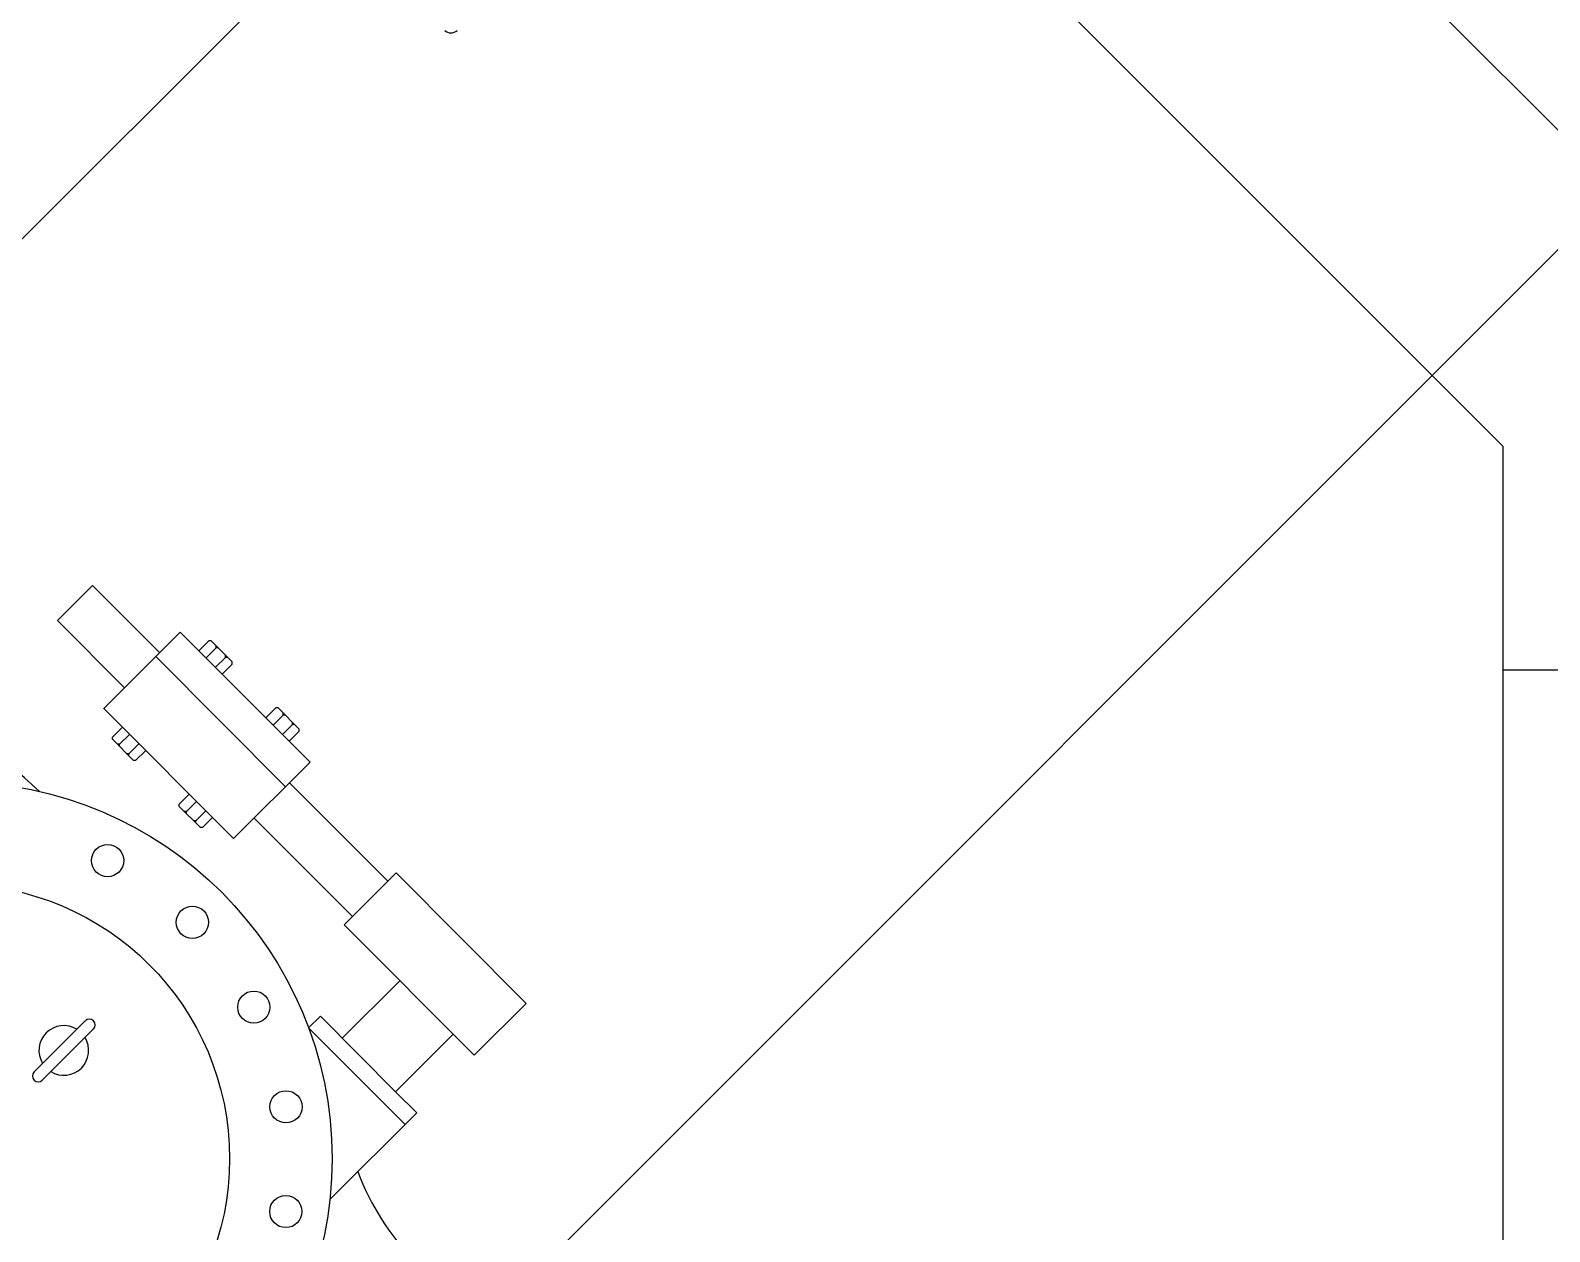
# Model space of a CAD drawing. Header units: inches. Extents: x 72602 to 350810, y -122122 to 43597.
# Drawn here: x 304663 to 306399, y 10005 to 11378 of the extents above; entities that cross this region are included whole.
import ezdxf

# ---------------------------------------------------------------- set-up
doc = ezdxf.new("R2010")
doc.units = ezdxf.units.IN
doc.header["$MEASUREMENT"] = 0
doc.layers.add('M-HVAC-EQPM-NEW', color=5, linetype='Continuous')
doc.layers.add('M-X-BKGD', color=8, linetype='Continuous')

msp = doc.modelspace()

# ---------------------------------------------------------------- hatches: boundary and pattern name
at = {"layer": 'M-HVAC-EQPM-NEW'}
h = msp.add_hatch(dxfattribs=at)
h.set_pattern_fill('ANSI31', color=1, scale=10000)
h.set_pattern_definition([(45, (143403.7, -63489.4), (-883.8835, 883.8835), [])])
h.paths.add_polyline_path([(293411, 17174.6), (308563.5, 17174.6), (308563.5, 7044.1), (293411, 7044.1)])

# ---------------------------------------------------------------- linework, layer by layer
at = {"layer": 'M-X-BKGD', "ltscale": 0.003}
msp.add_line((306801.5, 10871.6), (304150.7, 13522.5), dxfattribs=at)
msp.add_line((306801.5, 10871.6), (304150.7, 13522.5), dxfattribs=at)
at = {"layer": 'M-X-BKGD'}
for p, q in [((306345.7, 10903.2), (305417.1, 11831.7)), ((306345.7, 10903.2), (305417.1, 11831.7)), ((304734.3, 10743.8), (304694.1, 10703.7)), ((304734.3, 10743.8), (304694.1, 10703.7)), ((304810.9, 10667.1), (304734.3, 10743.8)), ((304810.9, 10667.1), (304734.3, 10743.8)), ((304770.7, 10626.9), (304694.1, 10703.7)), ((304770.7, 10626.9), (304694.1, 10703.7)), ((304834.5, 10690.6), (304747, 10603.4)), ((304834.5, 10690.6), (304747, 10603.4)), ((304983, 10541.8), (304834.5, 10690.6)), ((304983, 10541.8), (304834.5, 10690.6)), ((304855.8, 10669.2), (304867.3, 10680.6)), ((304855.8, 10669.2), (304867.3, 10680.6)), ((304869.8, 10680.6), (304867.3, 10680.6)), ((304869.8, 10680.6), (304867.3, 10680.6)), ((304875.5, 10674.9), (304869.8, 10680.6)), ((304875.5, 10674.9), (304869.8, 10680.6)), ((304954.9, 10513.8), (304806.5, 10662.6)), ((304954.9, 10513.8), (304806.5, 10662.6)), ((304882.5, 10642.5), (304855.8, 10669.2)), ((304882.5, 10642.5), (304855.8, 10669.2)), ((304875.5, 10672.4), (304864.1, 10661)), ((304875.5, 10672.4), (304864.1, 10661)), ((304886.2, 10661.7), (304874.8, 10650.3)), ((304886.2, 10661.7), (304874.8, 10650.3)), ((304888.2, 10662.2), (304875.5, 10674.9)), ((304875.5, 10672.4), (304875.5, 10674.9)), ((304888.2, 10662.2), (304875.5, 10674.9)), ((304875.5, 10672.4), (304875.5, 10674.9)), ((304878, 10672.4), (304875.5, 10672.4)), ((304878, 10672.4), (304875.5, 10672.4)), ((304886.2, 10661.7), (304886.2, 10664.2)), ((304886.2, 10661.7), (304886.2, 10664.2)), ((304888.7, 10661.7), (304886.2, 10661.7)), ((304888.7, 10661.7), (304886.2, 10661.7)), ((304893.9, 10656.5), (304888.2, 10662.2)), ((304893.9, 10656.5), (304888.2, 10662.2)), ((304882.5, 10642.5), (304893.9, 10654)), ((304882.5, 10642.5), (304893.9, 10654)), ((304893.9, 10654), (304893.9, 10656.5)), ((304893.9, 10654), (304893.9, 10656.5)), ((306345.7, 10647.3), (307245.7, 10647.3)), ((306345.7, 10647.3), (307245.7, 10647.3)), ((304895.5, 10454.5), (304746.8, 10603.6)), ((304895.5, 10454.5), (304746.8, 10603.6)), ((304932.3, 10592.6), (304943.8, 10604)), ((304932.3, 10592.6), (304943.8, 10604)), ((304958.9, 10565.9), (304932.3, 10592.6)), ((304958.9, 10565.9), (304932.3, 10592.6)), ((304952, 10595.7), (304940.5, 10584.3)), ((304952, 10595.7), (304940.5, 10584.3)), ((304946.3, 10604), (304943.8, 10604)), ((304946.3, 10604), (304943.8, 10604)), ((304952, 10598.2), (304946.3, 10604)), ((304952, 10598.2), (304946.3, 10604)), ((304964.6, 10585.5), (304952, 10598.2)), ((304952, 10595.7), (304952, 10598.2)), ((304964.6, 10585.5), (304952, 10598.2)), ((304952, 10595.7), (304952, 10598.2)), ((304954.5, 10595.7), (304952, 10595.7)), ((304954.5, 10595.7), (304952, 10595.7)), ((304768.4, 10582), (304756.9, 10570.6)), ((304768.4, 10582), (304756.9, 10570.6)), ((304765.2, 10562.3), (304776.6, 10573.7)), ((304765.2, 10562.3), (304776.6, 10573.7)), ((304795, 10555.3), (304768.4, 10582)), ((304795, 10555.3), (304768.4, 10582)), ((304962.7, 10585), (304951.2, 10573.6)), ((304962.7, 10585), (304951.2, 10573.6)), ((304958.9, 10565.9), (304970.4, 10577.3)), ((304958.9, 10565.9), (304970.4, 10577.3)), ((304962.7, 10585), (304962.7, 10587.5)), ((304962.7, 10585), (304962.7, 10587.5)), ((304965.2, 10585), (304962.7, 10585)), ((304965.2, 10585), (304962.7, 10585)), ((304970.4, 10579.8), (304964.6, 10585.5)), ((304970.4, 10579.8), (304964.6, 10585.5)), ((304970.4, 10577.3), (304970.4, 10579.8)), ((304970.4, 10577.3), (304970.4, 10579.8)), ((304756.9, 10568.1), (304756.9, 10570.6)), ((304756.9, 10568.1), (304756.9, 10570.6)), ((304762.6, 10562.3), (304756.9, 10568.1)), ((304762.6, 10562.3), (304756.9, 10568.1)), ((304775.3, 10549.6), (304762.6, 10562.3)), ((304765.2, 10562.3), (304762.6, 10562.3)), ((304775.3, 10549.6), (304762.6, 10562.3)), ((304765.2, 10562.3), (304762.6, 10562.3)), ((304765.2, 10559.8), (304765.2, 10562.3)), ((304765.2, 10559.8), (304765.2, 10562.3)), ((304775.9, 10551.6), (304787.3, 10563)), ((304775.9, 10551.6), (304787.3, 10563)), ((304795, 10555.3), (304783.5, 10543.9)), ((304795, 10555.3), (304783.5, 10543.9)), ((304775.9, 10551.6), (304773.3, 10551.6)), ((304775.9, 10551.6), (304773.3, 10551.6)), ((304781, 10543.9), (304775.3, 10549.6)), ((304781, 10543.9), (304775.3, 10549.6)), ((304775.8, 10549.1), (304775.9, 10551.6)), ((304775.8, 10549.1), (304775.9, 10551.6)), ((304783.5, 10543.9), (304781, 10543.9)), ((304783.5, 10543.9), (304781, 10543.9)), ((304983, 10541.8), (304895.5, 10454.5)), ((304983, 10541.8), (304895.5, 10454.5)), ((304844.8, 10505.3), (304833.4, 10493.9)), ((304844.8, 10505.3), (304833.4, 10493.9)), ((304871.4, 10478.6), (304844.8, 10505.3)), ((304871.4, 10478.6), (304844.8, 10505.3)), ((305071.5, 10405.8), (304959.3, 10518.2)), ((305071.5, 10405.8), (304959.3, 10518.2)), ((304833.4, 10491.4), (304833.4, 10493.9)), ((304833.4, 10491.4), (304833.4, 10493.9)), ((304839.1, 10485.7), (304833.4, 10491.4)), ((304839.1, 10485.7), (304833.4, 10491.4)), ((304841.6, 10485.7), (304853.1, 10497.1)), ((304841.6, 10485.7), (304853.1, 10497.1)), ((304852.3, 10474.9), (304863.8, 10486.3)), ((304852.3, 10474.9), (304863.8, 10486.3)), ((304851.8, 10473), (304839.1, 10485.7)), ((304841.6, 10485.7), (304839.1, 10485.7)), ((304851.8, 10473), (304839.1, 10485.7)), ((304841.6, 10485.7), (304839.1, 10485.7)), ((304841.6, 10483.1), (304841.6, 10485.7)), ((304841.6, 10483.1), (304841.6, 10485.7)), ((304852.3, 10474.9), (304849.8, 10474.9)), ((304852.3, 10474.9), (304849.8, 10474.9)), ((304857.5, 10467.2), (304851.8, 10473)), ((304857.5, 10467.2), (304851.8, 10473)), ((304852.3, 10472.4), (304852.3, 10474.9)), ((304852.3, 10472.4), (304852.3, 10474.9)), ((304871.4, 10478.6), (304860, 10467.2)), ((304871.4, 10478.6), (304860, 10467.2)), ((305031.2, 10365.6), (304919.1, 10478.1)), ((305031.2, 10365.6), (304919.1, 10478.1)), ((304860, 10467.2), (304857.5, 10467.2)), ((304860, 10467.2), (304857.5, 10467.2)), ((305081.1, 10415.3), (305021.6, 10356.1)), ((305081.1, 10415.3), (305021.6, 10356.1)), ((305229.7, 10266.3), (305081.1, 10415.3)), ((305229.7, 10266.3), (305081.1, 10415.3)), ((305170.3, 10207), (305021.6, 10356.1)), ((305170.3, 10207), (305021.6, 10356.1)), ((305085.4, 10292.1), (305019.6, 10226.5)), ((305085.4, 10292.1), (305019.6, 10226.5)), ((305229.7, 10266.3), (305170.3, 10207)), ((305229.7, 10266.3), (305170.3, 10207)), ((304667.5, 10188), (304726, 10246.4)), ((304667.5, 10188), (304726, 10246.4)), ((304994.6, 10251.6), (304981.1, 10238.2)), ((304994.6, 10251.6), (304981.1, 10238.2)), ((305080.6, 10165.3), (304994.6, 10251.6)), ((305080.6, 10165.3), (304994.6, 10251.6)), ((304676.8, 10178.6), (304735.4, 10237)), ((304676.8, 10178.6), (304735.4, 10237)), ((305091.3, 10127.7), (304981.1, 10238.2)), ((305091.3, 10127.7), (304981.1, 10238.2)), ((305146.4, 10230.9), (305080.6, 10165.3)), ((305146.4, 10230.9), (305080.6, 10165.3)), ((305080.6, 10165.3), (305104.7, 10141.1)), ((305080.6, 10165.3), (305104.7, 10141.1)), ((305104.7, 10141.1), (305005.3, 10042)), ((305104.7, 10141.1), (305005.3, 10042))]:
    msp.add_line(p, q, dxfattribs=at)
at = {"layer": 'M-X-BKGD', "ltscale": 0.2}
msp.add_line((306345.7, 10903.2), (306345.7, 8745.9), dxfattribs=at)
msp.add_line((306345.7, 10903.2), (306345.7, 8745.9), dxfattribs=at)
at = {"layer": 'M-X-BKGD'}
for centre, radius in [((304577.4, 10088.8), 430.5), ((304577.4, 10088.8), 430.5), ((304751.5, 10429.4), 18.4), ((304751.5, 10429.4), 18.4), ((304577.4, 10088.8), 313.5), ((304577.4, 10088.8), 313.5), ((304848.3, 10358.9), 18.4), ((304848.3, 10358.9), 18.4), ((304918.5, 10262), 18.4), ((304918.5, 10262), 18.4), ((304955.3, 10148.1), 18.4), ((304955.3, 10148.1), 18.4), ((304955.1, 10028.4), 18.4), ((304955.1, 10028.4), 18.4)]:
    msp.add_circle(centre, radius, dxfattribs=at)
for centre, radius, start, end in [((305143.8, 11385.2), 10, 225, 315), ((305143.8, 11385.2), 10, 225, 315), ((304306.7, 10126.1), 529.8, 46.1915, 66.0954), ((304306.7, 10126.1), 529.8, 46.1915, 66.0954), ((304730.7, 10241.7), 6.64, 314.9209, 134.9209), ((304730.7, 10241.7), 6.64, 314.9209, 134.9209), ((304701.4, 10212.5), 28.4, 58.4383, 211.4034), ((304701.4, 10212.5), 28.4, 58.4383, 211.4034), ((304701.4, 10212.5), 28.4, 238.4383, 31.4034), ((304701.4, 10212.5), 28.4, 238.4383, 31.4034), ((304672.1, 10183.3), 6.64, 134.9209, 314.9209), ((304672.1, 10183.3), 6.64, 134.9209, 314.9209), ((305312.9, 10176.9), 294, 200.4723, 247.747), ((305312.9, 10176.9), 294, 200.4723, 247.747)]:
    msp.add_arc(centre, radius, start, end, dxfattribs=at)

doc.saveas('drawing.dxf')
